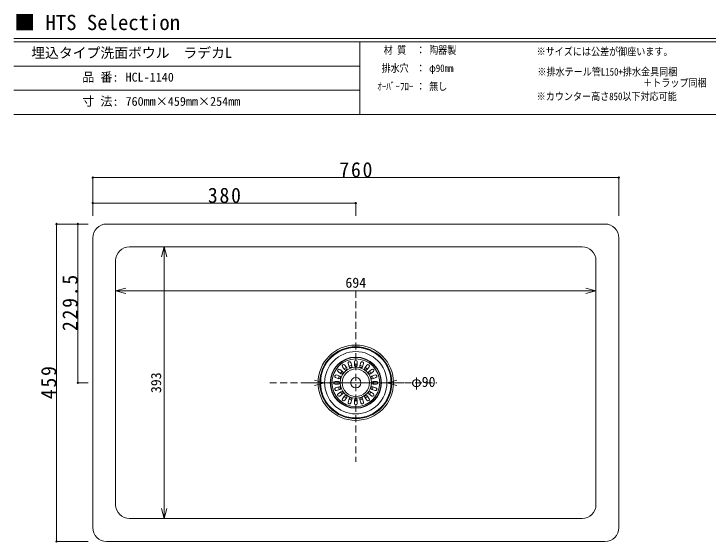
# Model space of a CAD drawing. Units: millimetres, scale not verified. Extents: x -1042 to 1028, y -687 to 676.
# Drawn here: x -1002 to 1, y -88 to 676 of the extents above; entities that cross this region are included whole.
import ezdxf
from ezdxf.enums import TextEntityAlignment as Align

# ---------------------------------------------------------------- set-up
doc = ezdxf.new("R2010")
doc.units = ezdxf.units.MM
doc.header["$LTSCALE"] = 5
doc.header["$PDMODE"] = 32
doc.header["$PDSIZE"] = 2
doc.linetypes.add('DASHED2', pattern=[3, 2, -1])
doc.layers.add('F-0', color=7, linetype='Continuous', lineweight=15)
doc.styles.add('ＭＳ ゴシック', font='')
doc.styles.get('ＭＳ ゴシック').set_extended_font_data('MS Gothic')

msp = doc.modelspace()

# ---------------------------------------------------------------- linework, layer by layer
at = {"layer": 'F-0'}
for p, q in [((1002.034, 640.036), (-1002.086, 640.036)), ((1002.034, 635.036), (-1002.086, 635.036)), ((-502.086, 635.036), (-502.086, 530.036)), ((-502.086, 600.036), (-1002.086, 600.036)), ((-502.086, 565.036), (-1002.086, 565.036)), ((1002.034, 530.036), (-1002.086, 530.036)), ((-888.048, 438.932), (-128.048, 438.932)), ((-888.048, 438.932), (-888.048, 383.443)), ((-128.048, 438.932), (-128.048, 383.443)), ((-888.048, 401.913), (-508.048, 401.913)), ((-888.048, 401.913), (-888.048, 383.443)), ((-508.048, 401.913), (-508.048, 383.443)), ((-940.518, 371.738), (-940.518, -87.262)), ((-940.518, 371.738), (-894.611, 371.738)), ((-909.685, 371.738), (-909.685, 142.238)), ((-909.685, 371.738), (-894.611, 371.738)), ((-868.048, 371.738), (-148.048, 371.738)), ((-888.048, 351.738), (-888.048, -67.262)), ((-128.048, -67.262), (-128.048, 351.738)), ((-181.048, 338.738), (-835.048, 338.738)), ((-784.944, 338.738), (-788.826, 324.249)), ((-784.944, 338.738), (-785.743, 338.738)), ((-784.944, 338.738), (-784.944, -54.262)), ((-784.944, 338.738), (-781.061, 324.249)), ((-855.048, -34.262), (-855.048, 318.738)), ((-161.048, 318.738), (-161.048, -34.262)), ((-855.048, 275.167), (-840.559, 279.049)), ((-855.048, 275.167), (-161.048, 275.167)), ((-855.048, 275.167), (-840.559, 271.284)), ((-161.048, 275.167), (-175.537, 279.049)), ((-161.048, 275.167), (-175.537, 271.284)), ((-513.871, 166.633), (-515.416, 171.388)), ((-510.048, 167.238), (-510.048, 172.238)), ((-506.048, 167.238), (-506.048, 172.238)), ((-502.225, 166.633), (-500.68, 171.388)), ((-527.098, 158.551), (-531.143, 161.49)), ((-524.361, 161.288), (-527.3, 165.333)), ((-521.125, 163.639), (-524.064, 167.684)), ((-517.676, 165.396), (-519.221, 170.152)), ((-498.421, 165.396), (-496.875, 170.152)), ((-494.971, 163.639), (-492.033, 167.684)), ((-491.735, 161.288), (-488.796, 165.333)), ((-488.998, 158.551), (-484.953, 161.49)), ((-531.206, 151.866), (-535.962, 153.411)), ((-529.449, 155.315), (-533.494, 158.254)), ((-486.647, 155.315), (-482.602, 158.254)), ((-484.89, 151.866), (-480.134, 153.411)), ((-909.685, 142.238), (-894.611, 142.238)), ((-553.048, 142.238), (-578.048, 142.238)), ((-567.548, 142.238), (-448.548, 142.238)), ((-553.048, 142.238), (-567.537, 146.12)), ((-553.048, 142.238), (-567.537, 138.356)), ((-553.048, 142.238), (-463.048, 142.238)), ((-533.048, 144.238), (-538.048, 144.238)), ((-532.443, 148.061), (-537.198, 149.606)), ((-483.654, 148.061), (-478.898, 149.606)), ((-483.048, 144.238), (-478.048, 144.238)), ((-483.048, 144.238), (-478.048, 144.238)), ((-463.048, 142.238), (-448.559, 146.12)), ((-463.048, 142.238), (-438.048, 142.238)), ((-463.048, 142.238), (-448.559, 138.356)), ((-533.048, 140.238), (-538.048, 140.238)), ((-532.443, 136.415), (-537.198, 134.87)), ((-531.206, 132.611), (-535.962, 131.065)), ((-484.89, 132.611), (-480.134, 131.065)), ((-483.654, 136.415), (-478.898, 134.87)), ((-483.048, 140.238), (-478.048, 140.238)), ((-483.048, 140.238), (-478.048, 140.238)), ((-529.449, 129.161), (-533.494, 126.223)), ((-527.098, 125.925), (-531.143, 122.986)), ((-524.361, 123.188), (-527.3, 119.143)), ((-521.125, 120.837), (-524.064, 116.792)), ((-494.971, 120.837), (-492.033, 116.792)), ((-491.735, 123.188), (-488.796, 119.143)), ((-488.998, 125.925), (-484.953, 122.986)), ((-486.647, 129.161), (-482.602, 126.223)), ((-517.676, 119.08), (-519.221, 114.324)), ((-513.871, 117.844), (-515.416, 113.088)), ((-510.048, 117.238), (-510.048, 112.238)), ((-506.048, 117.238), (-506.048, 112.238)), ((-502.225, 117.844), (-500.68, 113.088)), ((-498.421, 119.08), (-496.875, 114.324)), ((-784.944, -54.262), (-788.826, -39.773)), ((-784.944, -54.262), (-781.061, -39.773)), ((-181.048, -54.262), (-835.048, -54.262)), ((-784.944, -54.262), (-785.743, -54.262)), ((-940.518, -87.262), (-894.611, -87.262)), ((-868.048, -87.262), (-148.048, -87.262))]:
    msp.add_line(p, q, dxfattribs=at)
at = {"layer": 'F-0', "linetype": 'DASHED2'}
for p, q in [((-508.048, 275.167), (-508.048, 27.714)), ((-632.419, 142.238), (-390.886, 142.238))]:
    msp.add_line(p, q, dxfattribs=at)
at = {"layer": 'F-0'}
for radius in [54.5, 52, 51, 45, 37, 36.5, 34.5, 22.5, 19.85, 7.5]:
    msp.add_circle((-508.048, 142.238), radius, dxfattribs=at)
for centre, radius, start, end in [((-868.048, 351.738), 20, 90, 180), ((-148.048, 351.738), 20, 0, 90), ((-835.048, 318.738), 20, 90, 180), ((-181.048, 318.738), 20, 0, 90), ((-517.319, 170.77), 2, 18, 198), ((-508.048, 172.238), 2, 0, 180), ((-498.778, 170.77), 2, 342, 162), ((-532.319, 159.872), 2, 54, 234), ((-525.682, 166.509), 2, 36, 216), ((-508.048, 142.238), 25.75, 121.54536, 130.45464), ((-522.743, 162.464), 2, 216, 36), ((-508.048, 142.238), 25.75, 103.54536, 112.45464), ((-515.774, 166.014), 2, 198, 18), ((-508.048, 142.238), 25.75, 85.54536, 94.45464), ((-508.048, 167.238), 2, 180, 0), ((-500.323, 166.014), 2, 162, 342), ((-508.048, 142.238), 25.75, 67.54536, 76.45464), ((-493.353, 162.464), 2, 144, 324), ((-508.048, 142.238), 25.75, 49.54536, 58.45464), ((-490.415, 166.509), 2, 324, 144), ((-483.778, 159.872), 2, 306, 126), ((-536.58, 151.509), 2, 72, 252), ((-508.048, 142.238), 25.75, 157.54536, 166.45464), ((-531.824, 149.964), 2, 252, 72), ((-508.048, 142.238), 25.75, 139.54536, 148.45464), ((-528.274, 156.933), 2, 234, 54), ((-487.823, 156.933), 2, 126, 306), ((-508.048, 142.238), 25.75, 31.54536, 40.45464), ((-484.272, 149.964), 2, 108, 288), ((-508.048, 142.238), 25.75, 13.54536, 22.45464), ((-479.516, 151.509), 2, 288, 108), ((-538.048, 142.238), 2, 90, 270), ((-508.048, 142.238), 25.75, 175.54536, 184.45464), ((-533.048, 142.238), 2, 270, 90), ((-483.048, 142.238), 2, 90, 270), ((-483.048, 142.238), 2, 90, 270), ((-508.048, 142.238), 25.75, 355.54536, 4.45464), ((-508.048, 142.238), 25.75, 355.54536, 4.45464), ((-478.048, 142.238), 2, 270, 90), ((-478.048, 142.238), 2, 270, 90), ((-536.58, 132.968), 2, 108, 288), ((-508.048, 142.238), 25.75, 193.54536, 202.45464), ((-531.824, 134.513), 2, 288, 108), ((-484.272, 134.513), 2, 72, 252), ((-508.048, 142.238), 25.75, 337.54536, 346.45464), ((-479.516, 132.968), 2, 252, 72), ((-532.319, 124.605), 2, 126, 306), ((-508.048, 142.238), 25.75, 211.54536, 220.45464), ((-528.274, 127.543), 2, 306, 126), ((-508.048, 142.238), 25.75, 229.54536, 238.45464), ((-522.743, 122.013), 2, 324, 144), ((-515.774, 118.462), 2, 342, 162), ((-500.323, 118.462), 2, 18, 198), ((-493.353, 122.013), 2, 36, 216), ((-508.048, 142.238), 25.75, 301.54536, 310.45464), ((-487.823, 127.543), 2, 54, 234), ((-508.048, 142.238), 25.75, 319.54536, 328.45464), ((-483.778, 124.605), 2, 234, 54), ((-525.682, 117.968), 2, 144, 324), ((-517.319, 113.706), 2, 162, 342), ((-508.048, 142.238), 25.75, 247.54536, 256.45464), ((-508.048, 117.238), 2, 0, 180), ((-508.048, 142.238), 25.75, 265.54536, 274.45464), ((-508.048, 112.238), 2, 180, 0), ((-508.048, 142.238), 25.75, 283.54536, 292.45464), ((-498.778, 113.706), 2, 198, 18), ((-490.415, 117.968), 2, 216, 36), ((-835.048, -34.262), 20, 180, 270), ((-181.048, -34.262), 20, 270, 0), ((-868.048, -67.262), 20, 180, 270), ((-148.048, -67.262), 20, 270, 0)]:
    msp.add_arc(centre, radius, start, end, dxfattribs=at)
for p in [(-888.048, 438.932), (-128.048, 438.932), (-888.048, 401.913), (-508.048, 401.913), (-940.518, 371.738), (-909.685, 371.738), (-909.685, 142.238), (-940.518, -87.262)]:
    msp.add_point(p, dxfattribs=at)

# ---------------------------------------------------------------- texts
at = {"layer": 'F-0', "style": 'ＭＳ ゴシック'}
for s, height, p in [('■ HTS Selection', 21.99, (-1001.367, 645.583)), ('埋込タイプ洗面ボウル\u3000ラデカL', 14.66, (-977.086, 607.536)), ('品 番:', 12.83, (-903.336, 573.786)), ('HCL-1140', 12.83, (-840.774, 573.786)), ('寸 法:', 12.83, (-903.336, 538.786)), ('760mm×459mm×254mm', 12.83, (-840.774, 538.786)), ('694', 14.66, (-523.048, 275.167)), ('φ90', 14.66, (-427.99, 131.766))]:
    msp.add_text(s, height=height, dxfattribs=at).set_placement(p, align=Align.BOTTOM_LEFT)
at = {"layer": 'F-0', "style": 'ＭＳ ゴシック', "width": 0.85}
for s, p in [('材 質', (-467.711, 614.411)), ('：', (-420.836, 614.411)), ('陶器製', (-402.086, 614.411)), ('※サイズには公差が御座います。', (-246.789, 612.299)), ('排水穴', (-470.836, 588.161)), ('：', (-420.836, 588.161)), ('φ90mm', (-402.086, 588.161)), ('※排水テール管L150+排水金具同梱', (-245.6, 582.957)), ('＋トラップ同梱', (-92.799, 567.081)), ('ｵｰﾊﾞｰﾌﾛｰ', (-477.086, 561.911)), ('：', (-420.836, 561.911)), ('無し', (-402.086, 561.911)), ('※カウンター高さ850以下対応可能 ', (-246.656, 547.487))]:
    msp.add_text(s, height=11, dxfattribs=at).set_placement(p, align=Align.BOTTOM_LEFT)
at = {"layer": 'F-0', "style": 'ＭＳ ゴシック'}
msp.add_text('393', height=14.66, rotation=90, dxfattribs=at).set_placement((-784.944, 127.238), align=Align.BOTTOM_LEFT)
at = {"layer": 'F-0', "color": 3, "char_height": 21.99, "attachment_point": 7, "style": 'ＭＳ ゴシック'}
for s, insert in [('\\T1.18;\\W0.95;760', (-531.798, 438.932)), ('\\T1.18;\\W0.95;380', (-721.798, 401.913))]:
    msp.add_mtext(s, dxfattribs=dict(at, insert=insert))
at = {"layer": 'F-0', "color": 3, "char_height": 21.99, "attachment_point": 7, "rotation": 90, "style": 'ＭＳ ゴシック'}
for s, insert in [('\\T1.18;\\W0.95;229.5', (-909.685, 216.988)), ('\\T1.18;\\W0.95;459', (-940.518, 118.488))]:
    msp.add_mtext(s, dxfattribs=dict(at, insert=insert))

doc.saveas('drawing.dxf')
